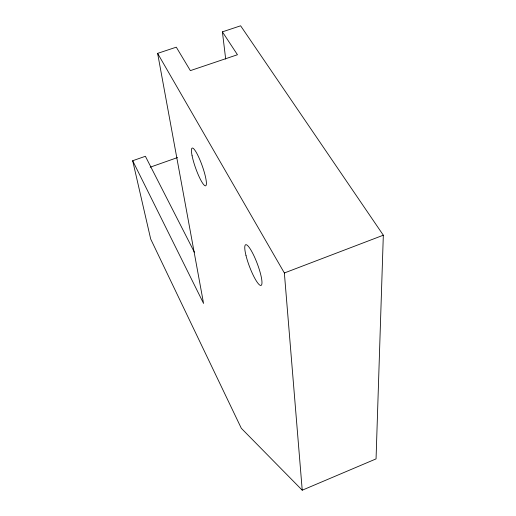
<?xml version="1.0" encoding="UTF-8"?>
<svg xmlns="http://www.w3.org/2000/svg" width="516" height="516" viewBox="0 0 516 516"><rect width="100%" height="100%" fill="white"/><g stroke="black" fill="none" stroke-linecap="round" stroke-linejoin="round"><path stroke-width="0.77" d="M225.685 59.056L222.396 31.857L240.624 25.8L383.323 235.206L376.054 458.892L302.228 490.2L241.32 428.299L150.685 239.005L132.677 160.734L145.389 156.277L194.371 252.189M302.228 490.2L284.361 272.977L383.323 235.206M150.201 167.19L177.536 157.548M132.677 160.734L203.562 303.421L157.625 53.374L176.291 47.169L190.365 70.627L237.457 54.735L222.396 31.857M157.625 53.374L284.361 272.977M192.1 155.768A20.001 3.483 70.4 0 0 204.981 185.728A20.001 3.483 70.4 0 0 199.718 159.412A20.001 3.483 70.4 0 0 192.1 155.768M246.022 255.633A21.756 4.154 69.3 0 0 260.948 285.445A21.756 4.154 69.3 0 0 253.13 254.111A21.756 4.154 69.3 0 0 246.022 255.633"/></g></svg>
